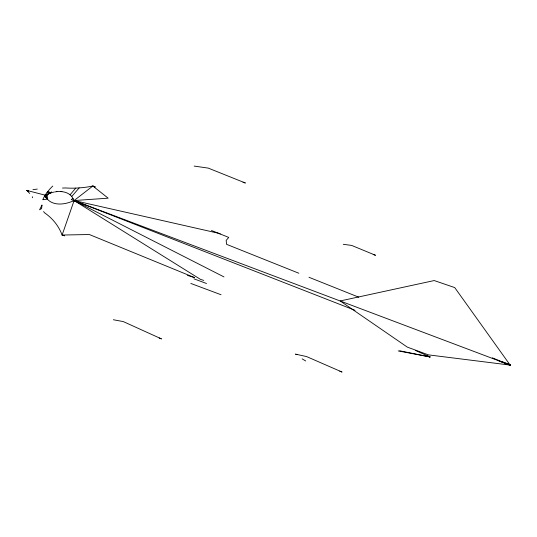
<?xml version="1.0" encoding="UTF-8"?>
<svg xmlns="http://www.w3.org/2000/svg" width="537" height="537" viewBox="0 0 537 537"><rect width="100%" height="100%" fill="white"/><g stroke="black" fill="none" stroke-linecap="round" stroke-linejoin="round"><path stroke-width="0.81" d="M51.565 191.803L51.451 192.716L49.075 193.515M64.487 235.824L62.124 235.038L74.106 200.543L92.841 186.01L95.17 186.836M29.716 193.474L26.85 190.434L45.121 195.153L47.35 199.093L42.799 199.73A35.617 24.165 -77.7 0 1 44.497 196.26L45.121 195.153L50.793 192.595L46.941 195.018L46.054 197.24L47.35 199.093A30.448 19.037 -37.2 0 0 74.106 200.543L108.172 198.18L92.841 186.01A81.564 62.46 -19.5 0 1 82.57 187.628L75.744 188.118A81.564 62.46 -19.5 0 1 65.662 187.957L62.48 188.044M46.941 195.018L46.054 197.24L47.498 197.838L46.941 195.018L45.121 195.153L46.054 197.24L44.497 196.26L47.35 199.093M48.639 193.797L45.121 195.153A32.066 9.8 -63.9 0 1 47.075 192.441L47.733 191.595A32.066 9.8 -63.9 0 1 52.794 186.077M60.527 191.548A30.549 19.332 -39.1 0 1 70.085 194.803L75.744 188.118M203.771 280.395L200.563 279.428L74.106 200.543L71.77 196.435L79.147 187.937M32.965 189.642L37.275 189.084M56.472 191.394L61.889 191.608M43.571 211.578L44.605 212.853A72.065 57.459 -30.2 0 1 62.124 235.038L89.343 234.521L194.515 277.582L187.453 275.394M47.075 192.441L51.451 192.716L47.733 191.595M343.244 244.288L351.661 245.422L375.531 255.283L373.222 254.498M194.159 166.081L208.282 168.115L245.402 183.016L243.026 182.231M113.367 319.75L123.288 321.589L161.503 338.914L159.207 338.001M398.219 350.916L430.063 356.957L415.524 350.5M73.119 198.354L71.22 199.522L510.15 365.093L454.732 287.584L434.205 280.556L340.19 300.955L407.294 347.103L428.392 354.863L510.15 365.093L506.431 363.254M399.716 350.802L430.063 356.957L427.707 356.091M223.983 276.911L74.106 200.543L218.378 233.233L228.742 237.428L226.178 240.395L226.567 244.335L298.874 273.246M62.124 235.038L64.541 235.743M505.357 363.703L510.15 365.093L506.398 363.24M426.103 355.789L430.063 356.957M505.324 363.656L510.15 365.093L502.511 361.81M28.723 190.528A21.205 16.425 -24 0 1 26.85 190.434L27.917 190.823M499.108 361.099L510.15 365.093L492.295 357.837M193.951 278.824L206.51 283.496M190.796 283.435L221.043 294.739M296.968 354.695L295.464 354.118L306.56 356.561L342.056 372.047L339.753 371.161M74.106 200.543L355.024 310.312M211.444 230.494L220.324 233.998M308.983 277.287L358.743 297.183M92.841 186.01L95.143 186.997M302.15 358.85L305.701 360.978M70.085 194.803L71.77 196.435M32.616 197.723L32.535 197.455A18.782 14.68 -26.2 0 0 32.294 196.73M26.85 190.434A18.782 14.68 -26.2 0 1 28.186 191.306M52.237 192.501A30.549 19.332 -39.1 0 1 53.801 192.139M54.573 191.984A30.549 19.332 -39.1 0 1 56.868 191.655M41.98 205.141L41.604 208.618L39.57 209.799L41.98 205.141"/></g></svg>
